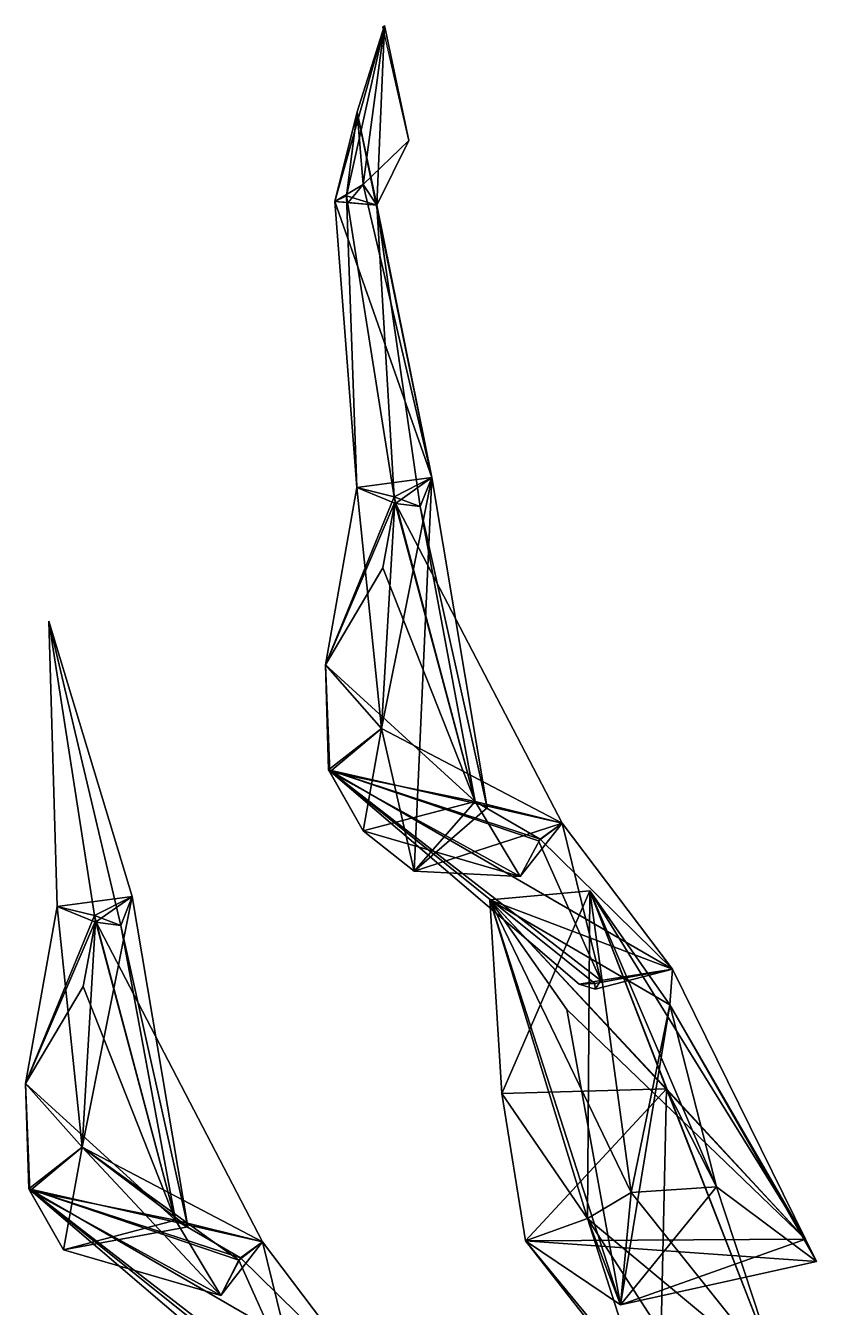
# Model space of a CAD drawing. Extents: x -14400 to 182464, y -26736 to 173792.
# Drawn here: x 133120 to 182464, y 93832 to 173792 of the extents above; entities that cross this region are included whole.
import ezdxf

# ---------------------------------------------------------------- set-up
doc = ezdxf.new("R2010")
doc.units = 0

msp = doc.modelspace()

# ---------------------------------------------------------------- linework, layer by layer
for points in [[(155520, 173792, 8336), (153136, 163168, 7632), (152416, 162816, 8208)], [(155520, 173792, 8336), (152416, 162816, 8208), (153808, 168416, 8480)], [(155520, 173792, 8336), (155040, 162592, 8784), (153136, 163168, 7632)], [(155520, 173792, 8336), (153808, 168416, 8480), (154176, 163888, 12128)], [(155520, 173792, 8336), (154176, 163888, 12128), (157024, 166624, 12128)], [(155520, 173792, 8336), (157024, 166624, 12128), (155040, 162592, 8784)], [(155408, 173712, 8400), (155520, 173792, 8336), (157024, 166624, 12128)], [(153808, 168416, 8480), (153136, 163168, 7632), (152416, 162816, 8208)], [(153808, 168416, 8480), (152416, 162816, 8208), (154176, 163888, 12128)], [(153808, 168416, 8480), (152416, 162816, 8208), (154176, 163888, 12128)], [(153808, 168416, 8480), (155040, 162592, 8784), (153136, 163168, 7632)], [(153808, 168416, 8480), (154176, 163888, 12128), (158464, 145600, 21520)], [(153808, 168416, 8480), (158464, 145600, 21520), (155040, 162592, 8784)], [(157024, 166624, 12128), (154176, 163888, 12128), (155040, 162592, 8784)], [(154176, 163888, 12128), (152416, 162816, 8208), (158464, 145600, 21520)], [(154176, 163888, 12128), (152416, 162816, 8208), (153248, 162768, 8480)], [(153136, 163168, 7632), (153792, 144976, 10688), (152416, 162816, 8208)], [(155040, 162592, 8784), (152416, 162816, 8208), (153136, 163168, 7632)], [(155040, 162592, 8784), (156112, 144400, 9856), (153136, 163168, 7632)], [(153136, 163168, 7632), (156112, 144400, 9856), (153792, 144976, 10688)], [(155040, 162592, 8784), (154176, 163888, 12128), (153248, 162768, 8480)], [(158464, 145600, 21520), (152416, 162816, 8208), (153792, 144976, 10688)], [(155040, 162592, 8784), (153248, 162768, 8480), (152416, 162816, 8208)], [(158464, 145600, 21520), (157744, 143792, 10896), (155040, 162592, 8784)], [(155040, 162592, 8784), (157744, 143792, 10896), (156112, 144400, 9856)], [(158464, 145600, 21520), (156112, 144400, 9856), (153792, 144976, 10688)], [(158464, 145600, 21520), (153792, 144976, 10688), (155328, 129952, 22624)], [(158464, 145600, 21520), (153792, 144976, 10688), (156192, 143984, 10896)], [(158464, 145600, 21520), (155328, 129952, 22624), (157360, 121040, 23040)], [(158464, 145600, 21520), (157744, 143792, 10896), (156112, 144400, 9856)], [(158464, 145600, 21520), (156192, 143984, 10896), (157744, 143792, 10896)], [(158464, 145600, 21520), (157360, 121040, 23040), (161920, 124992, 11120)], [(158464, 145600, 21520), (161920, 124992, 11120), (157744, 143792, 10896)], [(156112, 144400, 9856), (151824, 133920, 10592), (153792, 144976, 10688)], [(153792, 144976, 10688), (151824, 133920, 10592), (155328, 129952, 22624)], [(156112, 144400, 9856), (156192, 143984, 10896), (153792, 144976, 10688)], [(156112, 144400, 9856), (161168, 125392, 9872), (151824, 133920, 10592)], [(156160, 144064, 10944), (155408, 139968, 10128), (151824, 133920, 10592)], [(156160, 144064, 10944), (151824, 133920, 10592), (155328, 129952, 22624)], [(166608, 124048, 15296), (156160, 144064, 10944), (155328, 129952, 22624)], [(156160, 144064, 10944), (161168, 125392, 9872), (155408, 139968, 10128)], [(157744, 143792, 10896), (161168, 125392, 9872), (156112, 144400, 9856)], [(156112, 144400, 9856), (157744, 143792, 10896), (156192, 143984, 10896)], [(166608, 124048, 15296), (161168, 125392, 9872), (156160, 144064, 10944)], [(161920, 124992, 11120), (161168, 125392, 9872), (157744, 143792, 10896)], [(161168, 125392, 9872), (151824, 133920, 10592), (155408, 139968, 10128)], [(134560, 136640, 4464), (139760, 119472, 17488), (139056, 117648, 6880)], [(134560, 136640, 4464), (139056, 117648, 6880), (137408, 118272, 5840)], [(134560, 136640, 4464), (137408, 118272, 5840), (135088, 118848, 6656)], [(134560, 136640, 4464), (135088, 118848, 6656), (139760, 119472, 17488)], [(155328, 129952, 22624), (151824, 133920, 10592), (152016, 127376, 11488)], [(152096, 127232, 11488), (152016, 127376, 11488), (151824, 133920, 10592)], [(152096, 127232, 11488), (151824, 133920, 10592), (161168, 125392, 9872)], [(155328, 129952, 22624), (151824, 133920, 10592), (152096, 127232, 11488)], [(161168, 125392, 9872), (152096, 127232, 11488), (151824, 133920, 10592)], [(155328, 129952, 22624), (152016, 127376, 11488), (154176, 123552, 16464)], [(155328, 129952, 22624), (152096, 127232, 11488), (154176, 123552, 16464)], [(155328, 129952, 22624), (154176, 123552, 16464), (157360, 121040, 23040)], [(155328, 129952, 22624), (154176, 123552, 16464), (157360, 121040, 23040)], [(166608, 124048, 15296), (155328, 129952, 22624), (157360, 121040, 23040)], [(152016, 127376, 11488), (166608, 124048, 15296), (165232, 123040, 14720)], [(152016, 127376, 11488), (165232, 123040, 14720), (173488, 114928, 16016)], [(152016, 127376, 11488), (173488, 114928, 16016), (168640, 114032, 14944)], [(152016, 127376, 11488), (168640, 114032, 14944), (167664, 114000, 16064)], [(152016, 127376, 11488), (167664, 114000, 16064), (169008, 114224, 17920)], [(152016, 127376, 11488), (169008, 114224, 17920), (165120, 122928, 15568)], [(152016, 127376, 11488), (165120, 122928, 15568), (166608, 124048, 15296)], [(154176, 123552, 16464), (152016, 127376, 11488), (152096, 127232, 11488)], [(163984, 120704, 15056), (154176, 123552, 16464), (152096, 127232, 11488)], [(163984, 120704, 15056), (152096, 127232, 11488), (161168, 125392, 9872)], [(161168, 125392, 9872), (154176, 123552, 16464), (152096, 127232, 11488)], [(157360, 121040, 23040), (154176, 123552, 16464), (161168, 125392, 9872)], [(161920, 124992, 11120), (157360, 121040, 23040), (161168, 125392, 9872)], [(166608, 124048, 15296), (165232, 123040, 14720), (161168, 125392, 9872)], [(163984, 120704, 15056), (161168, 125392, 9872), (165232, 123040, 14720)], [(166608, 124048, 15296), (157360, 121040, 23040), (163984, 120704, 15056)], [(166608, 124048, 15296), (163984, 120704, 15056), (165232, 123040, 14720)], [(166608, 124048, 15296), (165120, 122928, 15568), (169008, 114224, 17920)], [(166608, 124048, 15296), (173488, 114928, 16016), (165232, 123040, 14720)], [(166608, 124048, 15296), (169008, 114224, 17920), (173488, 114928, 16016)], [(157360, 121040, 23040), (154176, 123552, 16464), (163984, 120704, 15056)], [(139760, 119472, 17488), (137408, 118272, 5840), (135088, 118848, 6656)], [(139760, 119472, 17488), (135088, 118848, 6656), (136640, 103824, 18608)], [(139760, 119472, 17488), (135088, 118848, 6656), (137488, 117856, 6880)], [(139760, 119472, 17488), (136640, 103824, 18608), (143232, 98864, 7088)], [(139760, 119472, 17488), (139056, 117648, 6880), (137408, 118272, 5840)], [(139760, 119472, 17488), (137488, 117856, 6880), (139056, 117648, 6880)], [(139760, 119472, 17488), (143232, 98864, 7088), (139056, 117648, 6880)], [(173328, 112704, 15376), (162096, 119248, 9488), (168320, 119808, 18208)], [(168320, 119808, 18208), (162096, 119248, 9488), (173104, 107472, 32512)], [(173328, 112704, 15376), (170912, 101008, 10192), (162096, 119248, 9488)], [(173104, 107472, 32512), (162096, 119248, 9488), (162832, 107184, 9888)], [(162096, 119248, 9488), (170912, 101008, 10192), (168192, 99376, 8000)], [(162096, 119248, 9488), (168192, 99376, 8000), (162832, 107184, 9888)], [(162096, 119248, 9488), (181792, 98080, 48112), (173488, 114928, 16016)], [(162096, 119248, 9488), (173488, 114928, 16016), (173328, 112704, 15376)], [(162096, 119248, 9488), (173328, 112704, 15376), (170240, 93984, 16752)], [(162096, 119248, 9488), (170240, 93984, 16752), (166896, 112416, 18720)], [(162096, 119248, 9488), (166896, 112416, 18720), (181792, 98080, 48112)], [(168320, 119808, 18208), (168192, 99376, 8000), (162832, 107184, 9888)], [(168320, 119808, 18208), (162832, 107184, 9888), (173104, 107472, 32512)], [(168320, 119808, 18208), (170912, 101008, 10192), (168192, 99376, 8000)], [(168320, 119808, 18208), (173104, 107472, 32512), (176240, 101344, 18768)], [(168320, 119808, 18208), (176240, 101344, 18768), (180160, 89424, 10752)], [(168320, 119808, 18208), (180160, 89424, 10752), (170912, 101008, 10192)], [(181792, 98080, 48112), (173328, 112704, 15376), (168320, 119808, 18208)], [(181792, 98080, 48112), (168320, 119808, 18208), (173104, 107472, 32512)], [(137408, 118272, 5840), (133120, 107792, 6576), (135088, 118848, 6656)], [(135088, 118848, 6656), (133120, 107792, 6576), (136640, 103824, 18608)], [(137408, 118272, 5840), (137488, 117856, 6880), (135088, 118848, 6656)], [(137408, 118272, 5840), (142480, 99264, 5856), (133120, 107792, 6576)], [(137472, 117936, 6928), (136704, 113840, 6112), (133120, 107792, 6576)], [(137472, 117936, 6928), (133120, 107792, 6576), (136640, 103824, 18608)], [(137472, 117936, 6928), (136640, 103824, 18608), (147904, 97920, 11280)], [(137472, 117936, 6928), (142480, 99264, 5856), (136704, 113840, 6112)], [(139056, 117648, 6880), (142480, 99264, 5856), (137408, 118272, 5840)], [(139056, 117648, 6880), (137488, 117856, 6880), (137408, 118272, 5840)], [(137472, 117936, 6928), (147904, 97920, 11280), (142480, 99264, 5856)], [(143232, 98864, 7088), (142480, 99264, 5856), (139056, 117648, 6880)], [(173488, 114928, 16016), (168656, 113680, 16096), (168640, 114032, 14944)], [(169008, 114224, 17920), (168656, 113680, 16096), (173488, 114928, 16016)], [(173488, 114928, 16016), (182464, 96688, 48560), (173328, 112704, 15376)], [(181792, 98080, 48112), (182464, 96688, 48560), (173488, 114928, 16016)], [(142480, 99264, 5856), (133120, 107792, 6576), (136704, 113840, 6112)], [(169008, 114224, 17920), (167664, 114000, 16064), (168656, 113680, 16096)], [(168640, 114032, 14944), (168656, 113680, 16096), (167664, 114000, 16064)], [(181792, 98080, 48112), (166896, 112416, 18720), (170240, 93984, 16752)], [(173328, 112704, 15376), (182464, 96688, 48560), (170240, 93984, 16752)], [(173328, 112704, 15376), (176240, 101344, 18768), (170912, 101008, 10192)], [(181792, 98080, 48112), (182464, 96688, 48560), (173328, 112704, 15376)], [(182464, 96688, 48560), (176240, 101344, 18768), (173328, 112704, 15376)], [(136640, 103824, 18608), (133120, 107792, 6576), (133312, 101232, 7472)], [(142480, 99264, 5856), (133392, 101104, 7456), (133120, 107792, 6576)], [(133120, 107792, 6576), (133392, 101104, 7456), (133312, 101232, 7472)], [(136640, 103824, 18608), (133120, 107792, 6576), (133392, 101104, 7456)], [(142480, 99264, 5856), (133392, 101104, 7456), (133120, 107792, 6576)], [(173104, 107472, 32512), (162832, 107184, 9888), (164320, 97984, 10864)], [(173104, 107472, 32512), (162832, 107184, 9888), (164320, 97984, 10864)], [(162832, 107184, 9888), (168192, 99376, 8000), (164320, 97984, 10864)], [(164320, 97984, 10864), (162832, 107184, 9888), (168192, 99376, 8000)], [(173104, 107472, 32512), (164320, 97984, 10864), (172672, 87856, 17600)], [(181792, 98080, 48112), (173104, 107472, 32512), (164320, 97984, 10864)], [(173104, 107472, 32512), (172672, 87856, 17600), (180160, 89424, 10752)], [(173104, 107472, 32512), (180160, 89424, 10752), (176240, 101344, 18768)], [(136640, 103824, 18608), (133312, 101232, 7472), (135488, 97424, 12432)], [(136640, 103824, 18608), (133392, 101104, 7456), (135488, 97424, 12432)], [(136640, 103824, 18608), (135488, 97424, 12432), (145296, 94576, 11040)], [(143232, 98864, 7088), (136640, 103824, 18608), (135488, 97424, 12432)], [(136640, 103824, 18608), (145296, 94576, 11040), (146416, 96784, 11536)], [(136640, 103824, 18608), (146416, 96784, 11536), (147904, 97920, 11280)], [(133312, 101232, 7472), (147904, 97920, 11280), (146528, 96912, 10688)], [(133312, 101232, 7472), (146528, 96912, 10688), (154800, 88800, 11984)], [(133312, 101232, 7472), (154800, 88800, 11984), (149952, 87904, 10928)], [(133312, 101232, 7472), (149952, 87904, 10928), (148960, 87856, 12032)], [(133312, 101232, 7472), (148960, 87856, 12032), (150320, 88096, 13888)], [(133312, 101232, 7472), (150320, 88096, 13888), (146416, 96784, 11536)], [(133312, 101232, 7472), (146416, 96784, 11536), (147904, 97920, 11280)], [(135488, 97424, 12432), (133312, 101232, 7472), (133392, 101104, 7456)], [(142480, 99264, 5856), (145296, 94576, 11040), (133392, 101104, 7456)], [(135488, 97424, 12432), (133392, 101104, 7456), (145296, 94576, 11040)], [(135488, 97424, 12432), (133392, 101104, 7456), (142480, 99264, 5856)], [(180160, 89424, 10752), (168192, 99376, 8000), (170912, 101008, 10192)], [(170240, 93984, 16752), (168192, 99376, 8000), (170912, 101008, 10192)], [(182464, 96688, 48560), (170240, 93984, 16752), (176240, 101344, 18768)], [(170240, 93984, 16752), (170912, 101008, 10192), (176240, 101344, 18768)], [(143232, 98864, 7088), (135488, 97424, 12432), (142480, 99264, 5856)], [(147904, 97920, 11280), (146528, 96912, 10688), (142480, 99264, 5856)], [(142480, 99264, 5856), (146528, 96912, 10688), (145296, 94576, 11040)], [(164320, 97984, 10864), (168192, 99376, 8000), (171616, 88672, 9552)], [(164320, 97984, 10864), (168192, 99376, 8000), (170240, 93984, 16752)], [(180160, 89424, 10752), (175104, 88640, 7984), (168192, 99376, 8000)], [(168192, 99376, 8000), (175104, 88640, 7984), (171616, 88672, 9552)], [(147904, 97920, 11280), (146416, 96784, 11536), (145296, 94576, 11040)], [(147904, 97920, 11280), (145296, 94576, 11040), (146528, 96912, 10688)], [(147904, 97920, 11280), (146416, 96784, 11536), (150320, 88096, 13888)], [(147904, 97920, 11280), (154800, 88800, 11984), (146528, 96912, 10688)], [(147904, 97920, 11280), (150320, 88096, 13888), (154800, 88800, 11984)], [(181792, 98080, 48112), (164320, 97984, 10864), (182464, 96688, 48560)], [(164320, 97984, 10864), (171616, 88672, 9552), (172672, 87856, 17600)], [(182464, 96688, 48560), (164320, 97984, 10864), (170240, 93984, 16752)], [(181792, 98080, 48112), (170240, 93984, 16752), (182464, 96688, 48560)]]:
    msp.add_3dface(points)

doc.saveas('drawing.dxf')
